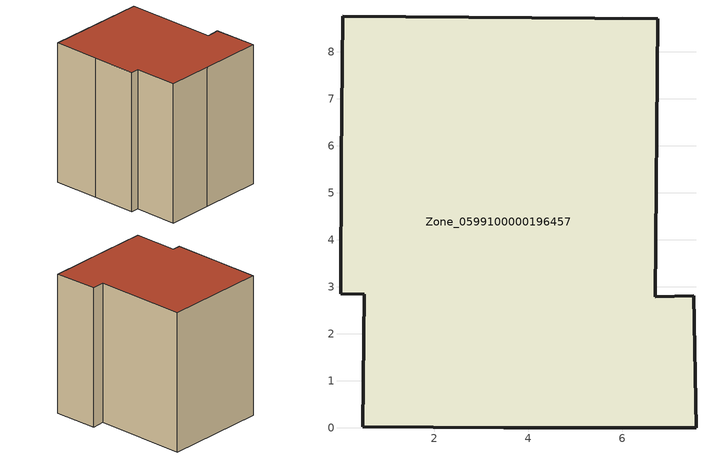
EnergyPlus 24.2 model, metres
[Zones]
Zone_0599100000196457
 floor ground (C_G): 0.02,5.71 0.06,8.76 6.76,8.7 6.7,2.79 7.52,2.81 7.57,0 3.48,0 0.49,0.03 0.51,2.85 0.01,2.85 z0
 wall outside (C_F): 0.02,5.71 0.01,2.85 0.51,2.85 0.49,0.03 3.48,0 7.57,0 7.52,2.81 6.7,2.79 6.76,8.7 0.06,8.76 0.02,5.71 z0:9.12
 roof outside (C_R): 0.06,8.76 0.02,5.71 0.01,2.85 0.51,2.85 0.49,0.03 3.48,0 7.57,0 7.52,2.81 6.7,2.79 6.76,8.7 z9.12
[BUILDING]
Pand.0599100000196457: North Axis=0; Terrain=City; Loads Convergence Tolerance Value=0.04; Temperature Convergence Tolerance Value=0.4; Solar Distribution=FullExterior; Maximum Number of Warmup Days=25; Minimum Number of Warmup Days=1
[Site:Location]
Rotterdam.The.Hague.AP_ZH_NLD Design_Conditions: Latitude=51.96; Longitude=4.45; Time Zone=1; Elevation=-4.5
[SITE:GROUNDTEMPERATURE:BUILDINGSURFACE]
18, 18, 18, 18, 18, 18, 18, 18, 18, 18, 18, 18
[MATERIAL] Thermal Absorptance=0.9; Solar Absorptance=0.7; Visible Absorptance=0.7
Name | Roughness | Thickness | Conductivity | Density | Specific Heat
G.TC.1946 | MediumSmooth | 0.15 | 1 | 540 | 1210
F.TC.1946 | Rough | 0.3 | 0.857143 | 1920 | 840
R.TC.1946 | MediumRough | 0.2 | 0.909091 | 1500 | 1000
[CONSTRUCTION]
C_G: G.TC.1946
C_F: F.TC.1946
C_R: R.TC.1946
[ZONE]
Zone_0599100000196457: Type=1; Multiplier=1; Ceiling Height=Autocalculate; Volume=Autocalculate; Floor Area=autocalculate; Part of Total Floor Area=Yes
[ZONEINFILTRATION:DESIGNFLOWRATE]
Infil_Zone_0599100000196457: Zone or ZoneList or Space or SpaceList=Zone_0599100000196457; Schedule=AlwaysOn; Design Flow Rate Calculation Method=Flow/Area; Flow Rate per Floor Area=0.003; Constant Term Coefficient=1; Temperature Term Coefficient=0; Velocity Term Coefficient=0; Velocity Squared Term Coefficient=0
[HVACTEMPLATE:ZONE:IDEALLOADSAIRSYSTEM]
Zone_0599100000196457: Maximum Heating Supply Air Temperature=50; Minimum Cooling Supply Air Temperature=13; Maximum Heating Supply Air Humidity Ratio=0.0156; Minimum Cooling Supply Air Humidity Ratio=0.0077; Heating Limit=NoLimit; Cooling Limit=NoLimit; Dehumidification Control Type=ConstantSensibleHeatRatio; Cooling Sensible Heat Ratio=0.7; Dehumidification Setpoint=60; Humidification Control Type=None; Humidification Setpoint=30; Outdoor Air Method=None; Outdoor Air Flow Rate per Person=0.00944; Outdoor Air Flow Rate per Zone Floor Area=0; Outdoor Air Flow Rate per Zone=0; Demand Controlled Ventilation Type=None; Outdoor Air Economizer Type=NoEconomizer; Heat Recovery Type=None; Sensible Heat Recovery Effectiveness=0.7; Latent Heat Recovery Effectiveness=0.65
[ZONECONTROL:THERMOSTAT]
ThermostatControl_Zone_0599100000196457: Zone or ZoneList=Zone_0599100000196457; Control Type Schedule=DualSetpointControlType; Control 1=Thermostat_Zone_0599100000196457; Temperature Difference Between Cutout And Setpoint=0
[THERMOSTATSETPOINT:DUALSETPOINT]
Thermostat_Zone_0599100000196457: Heating Setpoint Temperature Schedule=HeatingSetpoint_Zone_0599100000196457; Cooling Setpoint Temperature Schedule=CoolingSetpoint_Zone_0599100000196457
[SCHEDULE:COMPACT]
HeatingSetpoint_Zone_0599100000196457: Through: 12/31, For: AllDays, Until: 24:00, 21
CoolingSetpoint_Zone_0599100000196457: Through: 12/31, For: AllDays, Until: 24:00, 24
DualSetpointControlType: Through: 12/31, For: AllDays, Until: 24:00, 4
AlwaysOn: Through: 12/31, For: AllDays, Until: 24:00, 1
